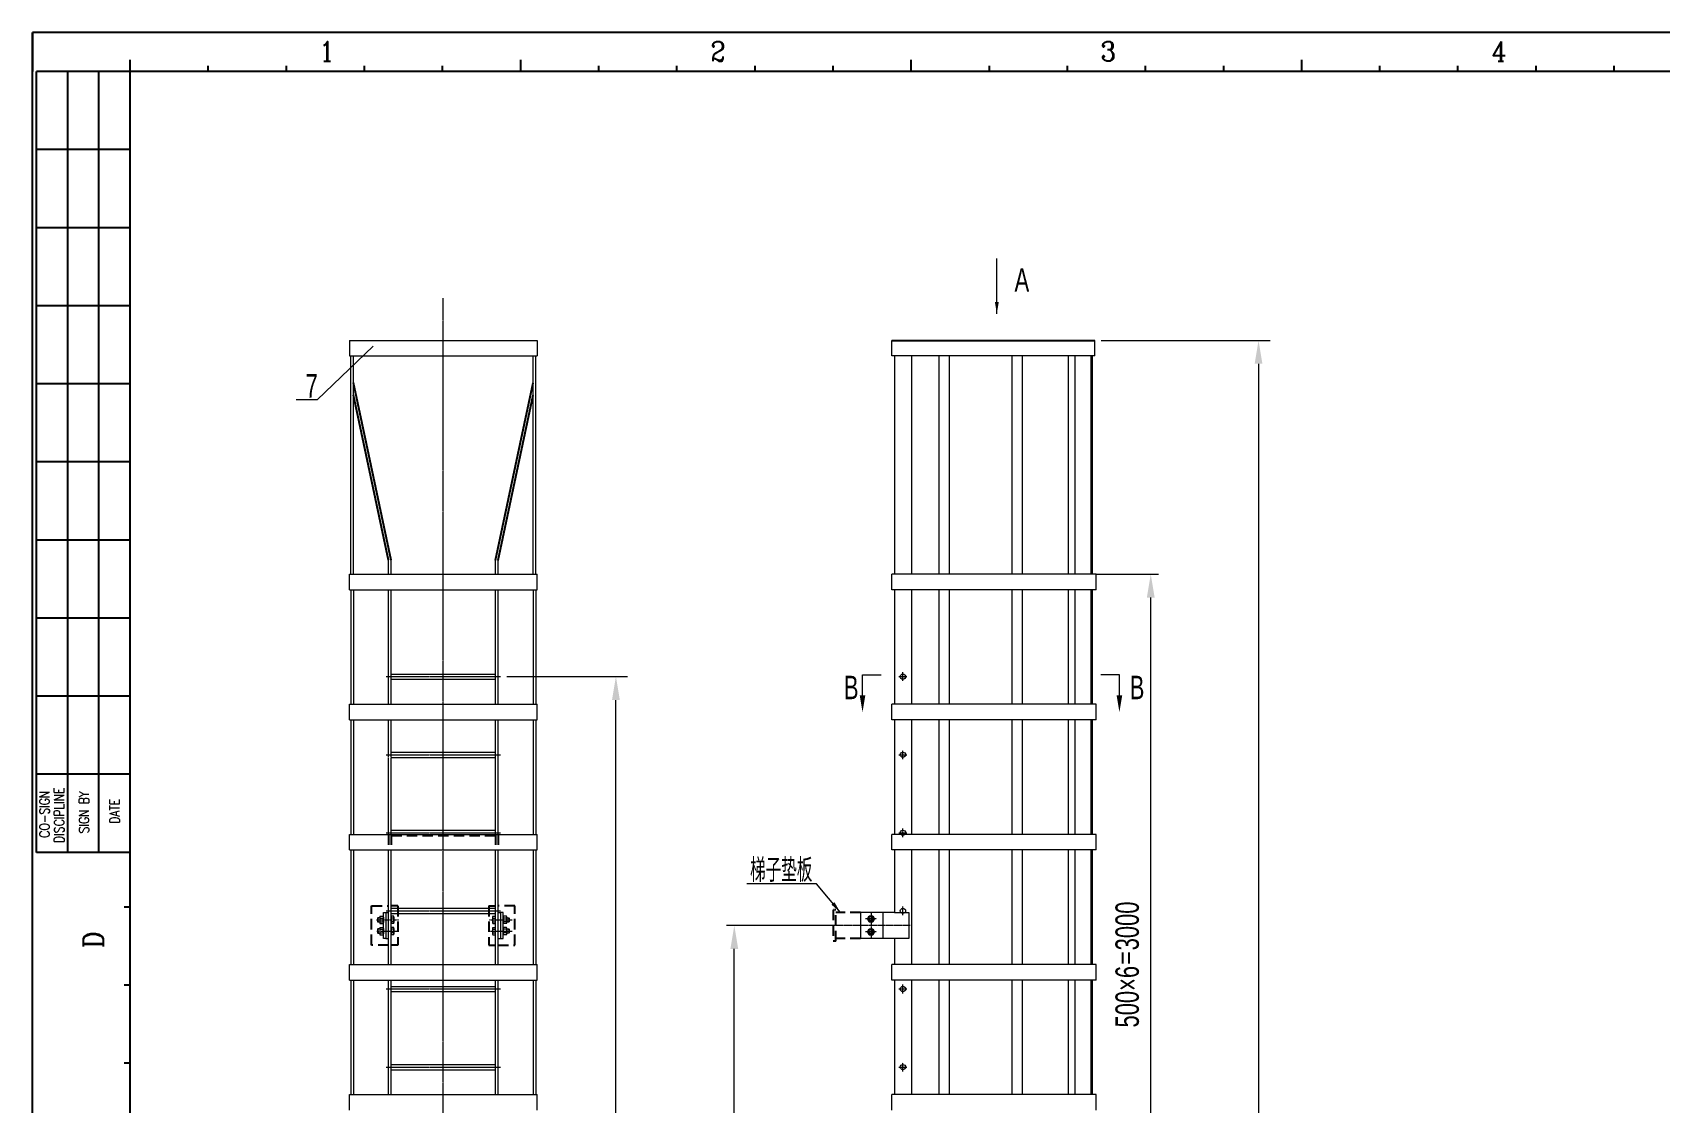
# Model space of a CAD drawing. Header units: millimetres. Extents: x 79309 to 91924, y -21421 to -12511.
# Drawn here: x 79309 to 85558, y -16621 to -12511 of the extents above; entities that cross this region are included whole.
import ezdxf
from ezdxf.enums import TextEntityAlignment as Align

# ---------------------------------------------------------------- set-up
doc = ezdxf.new("R2010")
doc.units = ezdxf.units.MM
for name, pattern in [('CENTER', [2, 1.25, -0.25, 0.25, -0.25]), ('CENTER2', [1.125, 0.75, -0.125, 0.125, -0.125]), ('DASHED', [0.75, 0.5, -0.25]), ('DIVIDE2A', [0.675, 0.25, -0.125, 0.025, -0.125, 0.025, -0.125]), ('HIDDEN', [0.375, 0.25, -0.125])]:
    doc.linetypes.add(name, pattern=pattern)
for name, color, linetype in [('2细线层', 4, 'Continuous'), ('HIDDEN', 6, 'HIDDEN'), ('HIDDEN0', 6, 'DASHED'), ('图框层', 7, 'Continuous')]:
    doc.layers.add(name, color=color, linetype=linetype)
for name, color, linetype, lineweight in [('ST_GL_CENTERLINE', 1, 'CENTER2', 0), ('ST_GL_DIMENSION', 1, 'Continuous', 13), ('ST_GL_TEXT_ENG', 3, 'Continuous', 13), ('ST_MA_EQUI', 7, 'Continuous', 15), ('ST_ST_BRACKET_VISIBLE', 4, 'Continuous', 20)]:
    doc.layers.add(name, color=color, linetype=linetype, lineweight=lineweight)
doc.styles.add('ROMANC', font='romanc.shx', dxfattribs={"width": 0.75})
doc.styles.add('ST-TEXT-EN', font='romans.shx', dxfattribs={"width": 0.8})
doc.styles.add('VCADHZ', font='vcadtxt1.shx', dxfattribs={"width": 0.7, "bigfont": 'vcadhz.shx'})
doc.dimstyles.new('shuang', dxfattribs={"dimscale": 15, "dimtxt": 3, "dimasz": 3, "dimexe": 1, "dimexo": 0, "dimgap": 1, "dimtad": 1, "dimdec": 0, "dimdsep": 46, "dimtxsty": 'VCADHZ', "dimcen": 0, "dimclrd": 256, "dimclre": 256, "dimclrt": 256, "dimadec": 0, "dimazin": 2, "dimtfac": 1, "dimtdec": 0, "dimtofl": 0, "dimtmove": 0, "dimatfit": 3, "dimfxl": 300, "dimtolj": 1, "dimtzin": 0, "dimlwd": -1, "dimlwe": -1, "dimarcsym": 0})
doc.dimstyles.new('ST_DIM_1_25', dxfattribs={"dimscale": 25, "dimtxt": 1.5, "dimasz": 2, "dimexe": 0.8, "dimexo": 0.8, "dimgap": 0.65, "dimtad": 1, "dimdec": 0, "dimdsep": 46, "dimtxsty": 'ST-TEXT-EN', "dimcen": 0, "dimclrd": 1, "dimclre": 1, "dimclrt": 3, "dimadec": 0, "dimazin": 2, "dimtp": 0.1, "dimtm": 0.1, "dimtfac": 0.71, "dimtdec": 0, "dimtmove": 0, "dimatfit": 3, "dimfxl": 1, "dimtfill": 1, "dimtfillclr": 256, "dimlwd": -1, "dimlwe": -1, "dimarcsym": 0})

# ---------------------------------------------------------------- blocks, each defined once
blk = doc.blocks.new('*D51')
at = {"layer": 'Defpoints', "color": 0, "transparency": 16777216}
for p in [(83389.3, -13693.5), (82684.3, -20185.5), (84017.6, -20185.5)]:
    blk.add_point(p, dxfattribs=at)
at = {"layer": 'ST_GL_DIMENSION', "color": 1, "transparency": 16777216}
for p, q in [((83413.3, -13693.5), (84062.6, -13693.5)), ((84017.6, -13783.5), (84017.6, -20095.5)), ((82708.3, -20185.5), (84062.6, -20185.5))]:
    blk.add_line(p, q, dxfattribs=at)
for points in [[(84002.6, -13783.5), (84032.6, -13783.5), (84017.6, -13693.5)], [(84002.6, -20095.5), (84032.6, -20095.5), (84017.6, -20185.5)]]:
    blk.add_solid(points, dxfattribs=at)
at = {"layer": 'ST_GL_DIMENSION', "color": 3, "transparency": 16777216, "insert": (83927.6, -16939.5), "char_height": 90, "attachment_point": 5, "rotation": 90, "style": 'VCADHZ', "bg_fill": 3, "box_fill_scale": 1.1, "bg_fill_color": 256, "bg_fill_true_color": 13158600, "bg_fill_transparency": 0}
blk.add_mtext('6492', dxfattribs=at)
blk = doc.blocks.new('*D54')
at = {"layer": 'Defpoints', "color": 0, "transparency": 16777216}
for p in [(83394.3, -14591.5), (83603.6, -14591.5), (83394.3, -17591.5)]:
    blk.add_point(p, dxfattribs=at)
at = {"layer": 'ST_GL_DIMENSION', "transparency": 16777216}
for p, q in [((83394.3, -14591.5), (83633.6, -14591.5)), ((83603.6, -17501.5), (83603.6, -14681.5)), ((83394.3, -17591.5), (83633.6, -17591.5))]:
    blk.add_line(p, q, dxfattribs=at)
for points in [[(83588.6, -14681.5), (83618.6, -14681.5), (83603.6, -14591.5)], [(83588.6, -17501.5), (83618.6, -17501.5), (83603.6, -17591.5)]]:
    blk.add_solid(points, dxfattribs=at)
at = {"layer": 'ST_GL_DIMENSION', "color": 3, "transparency": 16777216, "insert": (83513.6, -16091.5), "char_height": 90, "attachment_point": 5, "rotation": 90, "style": 'VCADHZ'}
blk.add_mtext('\\A1;500×6＝3000', dxfattribs=at)
blk = doc.blocks.new('*D55')
at = {"layer": 'Defpoints', "color": 0, "transparency": 16777216}
for p in [(82004.2, -15941.5), (82384.3, -15941.5), (82384.3, -19891.5)]:
    blk.add_point(p, dxfattribs=at)
at = {"layer": 'ST_GL_DIMENSION', "transparency": 16777216}
for p, q in [((82384.3, -15941.5), (81974.2, -15941.5)), ((82004.2, -19801.5), (82004.2, -16031.5)), ((82384.3, -19891.5), (81974.2, -19891.5))]:
    blk.add_line(p, q, dxfattribs=at)
for points in [[(81989.2, -16031.5), (82019.2, -16031.5), (82004.2, -15941.5)], [(81989.2, -19801.5), (82019.2, -19801.5), (82004.2, -19891.5)]]:
    blk.add_solid(points, dxfattribs=at)
at = {"layer": 'ST_GL_DIMENSION', "color": 3, "transparency": 16777216, "insert": (81914.2, -17916.5), "char_height": 90, "attachment_point": 5, "rotation": 90, "style": 'VCADHZ'}
blk.add_mtext('\\A1;3950', dxfattribs=at)
blk = doc.blocks.new('*D57')
at = {"layer": 'Defpoints', "color": 0, "transparency": 16777216}
for p in [(81106.5, -14985.5), (81549.4, -14985.5), (81106.5, -20085.5)]:
    blk.add_point(p, dxfattribs=at)
at = {"layer": 'ST_GL_DIMENSION', "color": 1, "transparency": 16777216}
for p, q in [((81130.5, -14985.5), (81594.4, -14985.5)), ((81549.4, -19995.5), (81549.4, -15075.5)), ((81130.5, -20085.5), (81594.4, -20085.5))]:
    blk.add_line(p, q, dxfattribs=at)
for points in [[(81534.4, -15075.5), (81564.4, -15075.5), (81549.4, -14985.5)], [(81534.4, -19995.5), (81564.4, -19995.5), (81549.4, -20085.5)]]:
    blk.add_solid(points, dxfattribs=at)
at = {"layer": 'ST_GL_DIMENSION', "color": 3, "transparency": 16777216, "insert": (81459.4, -17535.5), "char_height": 90, "attachment_point": 5, "rotation": 90, "style": 'VCADHZ', "bg_fill": 3, "box_fill_scale": 1.1, "bg_fill_color": 256, "bg_fill_true_color": 13158600, "bg_fill_transparency": 0}
blk.add_mtext('300×17＝5100', dxfattribs=at)

msp = doc.modelspace()

# ---------------------------------------------------------------- linework, layer by layer
for p, q in [((80591.5, -14091.5), (80541.5, -13856.5)), ((81181.5, -14091.5), (81231.5, -13856.5)), ((80581.3, -14091.5), (80541.5, -13904.5)), ((81191.7, -14091.5), (81231.5, -13904.5)), ((80676.5, -14538.5), (80581.3, -14091.5)), ((80686.5, -14537.5), (80591.5, -14091.5)), ((81086.5, -14537.5), (81181.5, -14091.5)), ((81096.5, -14538.5), (81191.7, -14091.5))]:
    msp.add_line(p, q)
at = {"layer": '2细线层'}
for p, q in [((79308.7, -21420.8), (79308.7, -12510.8)), ((91923.7, -12510.8), (79308.7, -12510.8)), ((79308.7, -12510.8), (79308.7, -12660.8)), ((79683.7, -12660.8), (79683.7, -12615.8)), ((81183.7, -12660.8), (81183.7, -12615.8)), ((82683.7, -12660.8), (82683.7, -12615.8)), ((84183.7, -12660.8), (84183.7, -12615.8)), ((79323.7, -15660.8), (79323.7, -12660.8)), ((79683.7, -12660.8), (79323.7, -12660.8)), ((79443.7, -15660.8), (79443.7, -12660.8)), ((79563.7, -15660.8), (79563.7, -12660.8)), ((79983.7, -12660.8), (79983.7, -12638.3)), ((80283.7, -12660.8), (80283.7, -12638.3)), ((80583.7, -12660.8), (80583.7, -12638.3)), ((80883.7, -12660.8), (80883.7, -12638.3)), ((81483.7, -12660.8), (81483.7, -12638.3)), ((81783.7, -12660.8), (81783.7, -12638.3)), ((82083.7, -12660.8), (82083.7, -12638.3)), ((82383.7, -12660.8), (82383.7, -12638.3)), ((82983.7, -12660.8), (82983.7, -12638.3)), ((83283.7, -12660.8), (83283.7, -12638.3)), ((83583.7, -12660.8), (83583.7, -12638.3)), ((83883.7, -12660.8), (83883.7, -12638.3)), ((84483.7, -12660.8), (84483.7, -12638.3)), ((84783.7, -12660.8), (84783.7, -12638.3)), ((85083.7, -12660.8), (85083.7, -12638.3)), ((85383.7, -12660.8), (85383.7, -12638.3)), ((79683.7, -12960.8), (79323.7, -12960.8)), ((79683.7, -13260.8), (79323.7, -13260.8)), ((79683.7, -13560.8), (79323.7, -13560.8)), ((79683.7, -13860.8), (79323.7, -13860.8)), ((79683.7, -14160.8), (79323.7, -14160.8)), ((79683.7, -14460.8), (79323.7, -14460.8)), ((79683.7, -14760.8), (79323.7, -14760.8)), ((79683.7, -15060.8), (79323.7, -15060.8)), ((79683.7, -15360.8), (79323.7, -15360.8)), ((79683.7, -15660.8), (79323.7, -15660.8)), ((79683.7, -15870.8), (79661.2, -15870.8)), ((79683.7, -16170.8), (79661.2, -16170.8)), ((79683.7, -16470.8), (79661.2, -16470.8))]:
    msp.add_line(p, q, dxfattribs=at)
at = {"layer": 'HIDDEN', "ltscale": 4}
msp.add_line((82394.3, -15881.5), (82384.3, -15881.5), dxfattribs=at)
msp.add_line((82394.3, -15881.5), (82384.3, -15881.5), dxfattribs=at)
at = {"layer": 'HIDDEN0', "color": 6, "ltscale": 80}
for p, q in [((80676.5, -15591.5), (80676.5, -15651.5)), ((80686.5, -15591.5), (80686.5, -15651.5)), ((80611.2, -15866.5), (80676.2, -15866.5)), ((80611.2, -16016.5), (80611.2, -15866.5)), ((80711.2, -15866.5), (80686.2, -15866.5)), ((80711.2, -15866.5), (80711.2, -16016.5)), ((81061.2, -15866.5), (81061.2, -16016.5)), ((82384.3, -15881.5), (82384.3, -16001.5)), ((82394.3, -16001.5), (82394.3, -15881.5)), ((82489.3, -15891.5), (82394.3, -15891.5)), ((82489.3, -15991.5), (82394.3, -15991.5)), ((80676.2, -16016.5), (80611.2, -16016.5)), ((80711.2, -16016.5), (80686.2, -16016.5)), ((82394.3, -16001.5), (82384.3, -16001.5)), ((82394.3, -16001.5), (82384.3, -16001.5))]:
    msp.add_line(p, q, dxfattribs=at)
at = {"layer": 'ST_GL_CENTERLINE', "color": 1, "ltscale": 10}
msp.add_line((80886.5, -20119.1), (80886.5, -13532), dxfattribs=at)
at = {"layer": 'ST_GL_CENTERLINE', "color": 1}
for p, q in [((82651.8, -15002.2), (82651.8, -14968.8)), ((82651.8, -15302.2), (82651.8, -15268.8)), ((82651.8, -15602.2), (82651.8, -15568.8)), ((82651.8, -15902.2), (82651.8, -15868.8)), ((82651.8, -16202.2), (82651.8, -16168.8)), ((82651.8, -16502.2), (82651.8, -16468.8))]:
    msp.add_line(p, q, dxfattribs=at)
at = {"layer": 'ST_GL_CENTERLINE', "ltscale": 0.1}
for p, q in [((80630, -15920), (80715.6, -15920)), ((80631.7, -15963), (80715.6, -15963))]:
    msp.add_line(p, q, dxfattribs=at)
at = {"layer": 'ST_GL_CENTERLINE', "ltscale": 0.25}
for p, q in [((80642.1, -15913), (80633.3, -15913)), ((80642.1, -15927), (80633.3, -15927)), ((80642.1, -15956), (80633.3, -15956)), ((80642.1, -15970), (80633.3, -15970))]:
    msp.add_line(p, q, dxfattribs=at)
at = {"layer": 'ST_GL_CENTERLINE', "color": 1, "linetype": 'CENTER'}
for p, q in [((82550.9, -15916.5), (82507.7, -15916.5)), ((82529.3, -15891.5), (82529.3, -15991.5)), ((82550.9, -15966.5), (82507.7, -15966.5))]:
    msp.add_line(p, q, dxfattribs=at)
at = {"layer": 'ST_GL_TEXT_ENG'}
for p, q in [((80616.7, -13715.2), (80401.8, -13922)), ((80401.8, -13922), (80321.8, -13922)), ((82496.6, -14978.6), (82568.2, -14978.6)), ((82496.6, -15056.9), (82496.6, -14978.6)), ((80634.3, -15912), (80633.3, -15913)), ((80633.3, -15913), (80633.3, -15927)), ((80633.3, -15927), (80634.3, -15928)), ((80642.1, -15912), (80634.3, -15912)), ((80634.3, -15912), (80634.3, -15928)), ((80634.3, -15928), (80642.1, -15928)), ((80642.1, -15909.6), (80642.1, -15930.3)), ((80643.2, -15906.1), (80655.1, -15906.1)), ((80643.2, -15913), (80655.1, -15913)), ((80643.2, -15926.9), (80655.1, -15926.9)), ((80643.2, -15933.8), (80655.1, -15933.8)), ((80656.2, -15909.6), (80656.2, -15930.3)), ((80686.2, -15906.1), (80686.2, -15933.8)), ((80634.3, -15955), (80633.3, -15956)), ((80633.3, -15956), (80633.3, -15970)), ((80633.3, -15970), (80634.3, -15971)), ((80642.1, -15955), (80634.3, -15955)), ((80634.3, -15955), (80634.3, -15971)), ((80634.3, -15971), (80642.1, -15971)), ((80642.1, -15952.6), (80642.1, -15973.4)), ((80643.2, -15949.2), (80655.1, -15949.2)), ((80643.2, -15956.1), (80655.1, -15956.1)), ((80643.2, -15969.9), (80655.1, -15969.9)), ((80643.2, -15976.9), (80655.1, -15976.9)), ((80656.2, -15952.6), (80656.2, -15973.4)), ((80686.2, -15949.2), (80686.2, -15976.9))]:
    msp.add_line(p, q, dxfattribs=at)
for centre, radius, start, end in [((80648.2, -15909.6), 6.13, 145.61575, 214.38425), ((80665, -15920), 22.9, 162.41205, 197.58795), ((80648.2, -15930.3), 6.13, 145.61575, 214.38425), ((80650.1, -15909.6), 6.13, 325.61575, 34.38425), ((80633.3, -15920), 22.9, 342.41205, 17.58795), ((80650.1, -15930.3), 6.13, 325.61575, 34.38425), ((80648.2, -15952.6), 6.13, 145.61575, 214.38425), ((80665, -15963), 22.9, 162.41205, 197.58795), ((80648.2, -15973.4), 6.13, 145.61575, 214.38425), ((80650.1, -15952.6), 6.13, 325.61575, 34.38425), ((80633.3, -15963), 22.9, 342.41205, 17.58795), ((80650.1, -15973.4), 6.13, 325.61575, 34.38425)]:
    msp.add_arc(centre, radius, start, end, dxfattribs=at)
msp.add_solid([(82507.4, -15056.9), (82485.7, -15056.9), (82496.6, -15122.3)], dxfattribs=at)
at = {"layer": 'ST_MA_EQUI', "color": 7}
for p, q in [((80526.5, -13693.5), (81246.5, -13693.5)), ((80526.5, -13753.5), (81246.5, -13753.5)), ((80531.5, -14091.5), (80531.5, -13753.5)), ((80541.5, -13806.5), (80541.5, -13753.5)), ((80541.5, -14091.5), (80541.5, -13803.5)), ((81231.5, -13806.5), (81231.5, -13753.5)), ((81231.5, -14091.5), (81231.5, -13803.5)), ((81241.5, -14091.5), (81241.5, -13753.5)), ((80531.5, -14591.5), (80531.5, -14091.5)), ((80541.5, -14591.5), (80541.5, -14091.5)), ((81231.5, -14591.5), (81231.5, -14091.5)), ((81241.5, -14591.5), (81241.5, -14091.5)), ((80676.5, -14591.5), (80676.5, -14538.5)), ((80686.5, -14591.5), (80686.5, -14537.5)), ((81086.5, -14591.5), (81086.5, -14537.5)), ((81096.5, -14591.5), (81096.5, -14538.5)), ((80526.5, -14651.5), (80526.5, -14591.5)), ((80526.5, -14591.5), (81246.5, -14591.5)), ((80686.5, -14591.5), (81086.5, -14591.5)), ((80686.5, -14591.5), (81086.5, -14591.5)), ((81246.5, -14651.5), (81246.5, -14591.5)), ((80526.5, -14651.5), (81246.5, -14651.5)), ((80676.5, -15091.5), (80676.5, -14651.5)), ((80686.5, -15091.5), (80686.5, -14651.5)), ((80526.5, -15151.5), (80526.5, -15091.5)), ((80676.5, -15238.5), (80676.5, -15151.5)), ((80686.5, -15238.5), (80686.5, -15151.5)), ((80676.5, -15295.5), (80676.5, -15235.5)), ((80686.5, -15295.5), (80686.5, -15235.5)), ((80676.5, -15591.5), (80676.5, -15298.5)), ((80686.5, -15591.5), (80686.5, -15298.5)), ((80526.5, -15651.5), (80526.5, -15591.5)), ((80676.5, -15798.5), (80676.5, -15651.5)), ((80686.5, -15798.5), (80686.5, -15651.5)), ((80676.5, -16091.5), (80676.5, -15798.5)), ((80686.5, -16091.5), (80686.5, -15798.5)), ((80656.2, -15991.5), (80656.2, -15891.5)), ((80656.2, -15891.5), (80666.2, -15891.5)), ((80666.2, -15891.5), (80676.2, -15891.5)), ((80666.2, -15891.5), (80666.2, -15991.5)), ((80695.9, -15906.1), (80686.2, -15906.1)), ((80695.9, -15913), (80686.2, -15913)), ((80695.9, -15926.9), (80686.2, -15926.9)), ((80695.9, -15933.8), (80686.2, -15933.8)), ((80697, -15909.6), (80697, -15930.3)), ((80666.2, -15991.5), (80656.2, -15991.5)), ((80666.2, -15991.5), (80676.2, -15991.5)), ((80695.9, -15949.2), (80686.2, -15949.2)), ((80695.9, -15956.1), (80686.2, -15956.1)), ((80695.9, -15969.9), (80686.2, -15969.9)), ((80695.9, -15976.9), (80686.2, -15976.9)), ((80697, -15952.6), (80697, -15973.4)), ((80526.5, -16151.5), (80526.5, -16091.5)), ((80676.5, -16298.5), (80676.5, -16151.5)), ((80686.5, -16298.5), (80686.5, -16151.5)), ((80676.5, -16591.5), (80676.5, -16298.5)), ((80686.5, -16591.5), (80686.5, -16298.5)), ((80526.5, -16651.5), (80526.5, -16591.5))]:
    msp.add_line(p, q, dxfattribs=at)
at = {"layer": 'ST_MA_EQUI'}
for p, q in [((80526.5, -13693.5), (80526.5, -13753.5)), ((81246.5, -13693.5), (81246.5, -13753.5)), ((82609.3, -13753.5), (82609.3, -13693.5)), ((82619.3, -13753.5), (82619.3, -14591.5)), ((82619.3, -14151.5), (82619.3, -14591.5)), ((82609.3, -14651.5), (82609.3, -14591.5)), ((80531.5, -14651.5), (80531.5, -14948.5)), ((80541.5, -14651.5), (80541.5, -14948.5)), ((81231.5, -14651.5), (81231.5, -14948.5)), ((81241.5, -14651.5), (81241.5, -14948.5)), ((82619.3, -14651.5), (82619.3, -15091.5)), ((80531.5, -14948.5), (80531.5, -15091.5)), ((80541.5, -14948.5), (80541.5, -15091.5)), ((82609.3, -15151.5), (82609.3, -15091.5)), ((82609.3, -15151.5), (82609.3, -15091.5)), ((82609.3, -15151.5), (82609.3, -15091.5)), ((80531.5, -15151.5), (80531.5, -15591.5)), ((80541.5, -15151.5), (80541.5, -15591.5)), ((82619.3, -15151.5), (82619.3, -15591.5)), ((82609.3, -15651.5), (82609.3, -15591.5)), ((80531.5, -15651.5), (80531.5, -16091.5)), ((80541.5, -15651.5), (80541.5, -16091.5)), ((82619.3, -15651.5), (82619.3, -15891.5)), ((82489.3, -15891.5), (82489.3, -15991.5)), ((82619.3, -15891.5), (82489.3, -15891.5)), ((82619.3, -15991.5), (82619.3, -16091.5)), ((82609.3, -16151.5), (82609.3, -16091.5)), ((80531.5, -16151.5), (80531.5, -16591.5)), ((80541.5, -16151.5), (80541.5, -16591.5)), ((82619.3, -16151.5), (82619.3, -16591.5)), ((82609.3, -16651.5), (82609.3, -16591.5))]:
    msp.add_line(p, q, dxfattribs=at)
for points in [[(82536.2, -15904.5), (82543.1, -15916.5), (82536.2, -15928.5), (82522.4, -15928.5), (82515.4, -15916.5), (82522.4, -15904.5)], [(82536.2, -15954.5), (82543.1, -15966.5), (82536.2, -15978.5), (82522.4, -15978.5), (82515.4, -15966.5), (82522.4, -15954.5)]]:
    msp.add_lwpolyline(points, close=True, dxfattribs=at)
for centre in [(82529.3, -15916.5), (82529.3, -15966.5)]:
    msp.add_circle(centre, 9, dxfattribs=at)
at = {"layer": 'ST_MA_EQUI', "color": 7}
for centre, radius, start, end in [((80690.8, -15909.6), 6.13, 325.61575, 34.38425), ((80674, -15920), 22.9, 342.41205, 17.58795), ((80690.8, -15930.3), 6.13, 325.61575, 34.38425), ((80690.8, -15952.6), 6.13, 325.61575, 34.38425), ((80674, -15963), 22.9, 342.41205, 17.58795), ((80690.8, -15973.4), 6.13, 325.61575, 34.38425)]:
    msp.add_arc(centre, radius, start, end, dxfattribs=at)
at = {"layer": 'ST_MA_EQUI'}
for centre in [(82529.3, -15916.5), (82529.3, -15966.5)]:
    msp.add_arc(centre, 6.86, 180, 90, dxfattribs=at)
at = {"layer": 'ST_ST_BRACKET_VISIBLE', "linetype": 'DASHED', "ltscale": 3}
msp.add_line((82574.3, -15891.5), (82574.3, -15991.5), dxfattribs=at)
at = {"layer": '图框层'}
for p in [(79683.7, -21270.8), (91773.7, -12660.8)]:
    msp.add_line(p, (79683.7, -12660.8), dxfattribs=at)

# ---------------------------------------------------------------- texts
at = {"layer": '2细线层', "style": 'ROMANC', "width": 0.9}
for s, p in [('1', (80410.2, -12620.8)), ('2', (81912.5, -12620.8)), ('3', (83411.2, -12620.8)), ('4', (84912.4, -12620.8))]:
    msp.add_text(s, height=75, dxfattribs=at).set_placement(p)
at = {"layer": '2细线层', "style": 'ROMANC', "width": 0.8}
for s, p in [('CO-SIGN', (79373.4, -15514.2)), ('DISCIPLINE', (79429.6, -15517.5)), ('SIGN BY', (79525, -15506.5)), ('DATE', (79643.1, -15502.2))]:
    msp.add_text(s, height=37.5, rotation=90, dxfattribs=at).set_placement(p, align=Align.CENTER)
at = {"layer": '2细线层', "style": 'ROMANC', "width": 0.9}
msp.add_text('D', height=75, rotation=90, dxfattribs=at).set_placement((79579.6, -16027.5))
at = {"layer": 'ST_GL_TEXT_ENG', "style": 'VCADHZ', "width": 0.7}
msp.add_text('B', height=90, dxfattribs=at).set_placement((82425.1, -15072.1))
at = {"layer": 'ST_GL_TEXT_ENG', "insert": (83080.5, -13416.2), "char_height": 90, "width": 6924.911, "attachment_point": 1, "style": 'VCADHZ'}
msp.add_mtext('A', dxfattribs=at)
at = {"layer": 'ST_GL_TEXT_ENG', "linetype": 'DIVIDE2A', "ltscale": 5, "char_height": 90, "width": 4616.608, "attachment_point": 1, "style": 'VCADHZ'}
for s, insert in [('7', (80357.4, -13823.1)), ('梯子垫板', (82064.7, -15684.1))]:
    msp.add_mtext(s, dxfattribs=dict(at, insert=insert))

# ---------------------------------------------------------------- dimensions: what is measured, and where the dimension line sits
at = {"layer": 'ST_GL_DIMENSION'}
for base, p1, p2, dimstyle, override, picture, middle in [((84017.6, -20185.5), (83389.3, -13693.5), (82684.3, -20185.5), 'ST_DIM_1_25', {"dimscale": 30, "dimtxt": 3, "dimasz": 3, "dimexe": 1.5, "dimgap": 1.5, "dimtxsty": 'VCADHZ'}, '*D51', (83927.6, -16939.5)), ((82004.2, -15941.5), (82384.3, -19891.5), (82384.3, -15941.5), 'shuang', {"dimscale": 30, "dimgap": 1.5, "dimclrt": 3, "dimtmove": 1}, '*D55', (81914.2, -17916.5))]:
    dim = msp.add_linear_dim(base=base, p1=p1, p2=p2, angle=90, dimstyle=dimstyle, override=override, dxfattribs=at)
    dim.commit()
    dim.dimension.update_dxf_attribs({"geometry": picture, "text_midpoint": middle})
dim = msp.add_linear_dim(base=(81549.4, -14985.5), p1=(81106.5, -20085.5), p2=(81106.5, -14985.5), angle=90, text='300×17＝5100', dimstyle='ST_DIM_1_25', override={"dimscale": 30, "dimtxt": 3, "dimasz": 3, "dimexe": 1.5, "dimgap": 1.5, "dimtxsty": 'VCADHZ'}, dxfattribs=at)
dim.commit()
dim.dimension.update_dxf_attribs({"geometry": '*D57', "text_midpoint": (81459.4, -17535.5)})

# ---------------------------------------------------------------- leaders
at = {"layer": 'ST_GL_TEXT_ENG'}
for points in [[(83012.4, -13591.5), (83012.4, -13378.4)], [(82411.9, -15891.5), (82319.7, -15781.1), (82052.7, -15781.1)]]:
    msp.add_leader(points, dimstyle='shuang', override={"dimgap": 1, "dimtad": 0}, dxfattribs=at)

# ---------------------------------------------------------------- next in the draw order: linework, layer by layer
msp.add_line((82609.3, -13693.5), (83389.3, -13693.5))
at = {"layer": 'HIDDEN0', "color": 6, "ltscale": 80}
for p, q in [((80686.5, -15595.5), (81086.5, -15595.5)), ((81086.5, -15591.5), (81086.5, -15651.5)), ((81096.5, -15591.5), (81096.5, -15651.5)), ((81061.2, -15866.5), (81086.2, -15866.5)), ((81161.2, -15866.5), (81096.2, -15866.5)), ((81161.2, -16016.5), (81161.2, -15866.5)), ((81061.2, -16016.5), (81086.2, -16016.5)), ((81096.2, -16016.5), (81161.2, -16016.5))]:
    msp.add_line(p, q, dxfattribs=at)
at = {"layer": 'ST_GL_CENTERLINE', "color": 1, "ltscale": 10}
for p, q in [((80666.5, -14985.5), (81106.5, -14985.5)), ((80666.5, -15285.5), (81106.5, -15285.5)), ((80666.5, -15585.5), (81106.5, -15585.5)), ((80666.5, -15885.5), (81106.5, -15885.5)), ((80666.5, -16185.5), (81106.5, -16185.5)), ((80666.5, -16485.5), (81106.5, -16485.5))]:
    msp.add_line(p, q, dxfattribs=at)
at = {"layer": 'ST_GL_CENTERLINE', "color": 1}
for p, q in [((82636.3, -14985.5), (82667.2, -14985.5)), ((82636.3, -15285.5), (82667.2, -15285.5)), ((82636.3, -15585.5), (82667.2, -15585.5)), ((82636.3, -16185.5), (82667.2, -16185.5)), ((82636.3, -16485.5), (82667.2, -16485.5))]:
    msp.add_line(p, q, dxfattribs=at)
at = {"layer": 'ST_GL_CENTERLINE', "ltscale": 0.1}
for p, q in [((81062.8, -15920), (81150.5, -15920)), ((81062.8, -15963), (81150.5, -15963))]:
    msp.add_line(p, q, dxfattribs=at)
at = {"layer": 'ST_GL_CENTERLINE', "ltscale": 0.25}
for p, q in [((81130.3, -15913), (81139.1, -15913)), ((81130.3, -15956), (81139.1, -15956)), ((81130.3, -15970), (81139.1, -15970))]:
    msp.add_line(p, q, dxfattribs=at)
at = {"layer": 'ST_GL_CENTERLINE', "color": 1, "linetype": 'CENTER', "ltscale": 4}
msp.add_line((82679.3, -15941.5), (82384.3, -15941.5), dxfattribs=at)
at = {"layer": 'ST_GL_TEXT_ENG'}
for p, q in [((83483.3, -14978.6), (83411.7, -14978.6)), ((83483.3, -15056.9), (83483.3, -14978.6)), ((81086.2, -15906.1), (81086.2, -15933.8)), ((81116.2, -15909.6), (81116.2, -15930.3)), ((81129.2, -15906.1), (81117.3, -15906.1)), ((81129.2, -15913), (81117.3, -15913)), ((81129.2, -15926.9), (81117.3, -15926.9)), ((81129.2, -15933.8), (81117.3, -15933.8)), ((81130.3, -15909.6), (81130.3, -15930.3)), ((81130.3, -15912), (81138.1, -15912)), ((81138.1, -15912), (81138.1, -15928)), ((81138.1, -15912), (81139.1, -15913)), ((81139.1, -15927), (81138.1, -15928)), ((81139.1, -15913), (81139.1, -15927)), ((81076.5, -15949.2), (81086.2, -15949.2)), ((81076.5, -15956.1), (81086.2, -15956.1)), ((81086.2, -15949.2), (81086.2, -15976.9)), ((81116.2, -15952.6), (81116.2, -15973.4)), ((81129.2, -15949.2), (81117.3, -15949.2)), ((81129.2, -15956.1), (81117.3, -15956.1)), ((81129.2, -15969.9), (81117.3, -15969.9)), ((81129.2, -15976.9), (81117.3, -15976.9)), ((81130.3, -15952.6), (81130.3, -15973.4)), ((81130.3, -15955), (81138.1, -15955)), ((81138.1, -15955), (81138.1, -15971)), ((81138.1, -15955), (81139.1, -15956)), ((81139.1, -15970), (81138.1, -15971)), ((81139.1, -15956), (81139.1, -15970))]:
    msp.add_line(p, q, dxfattribs=at)
for centre, radius, start, end in [((81122.3, -15909.6), 6.13, 145.61575, 214.38425), ((81139.1, -15920), 22.9, 162.41205, 197.58795), ((81122.3, -15930.3), 6.13, 145.61575, 214.38425), ((81124.2, -15909.6), 6.13, 325.61575, 34.38425), ((81107.4, -15920), 22.9, 342.41205, 17.58795), ((81124.2, -15930.3), 6.13, 325.61575, 34.38425), ((81081.6, -15952.6), 6.13, 145.61575, 214.38425), ((81122.3, -15952.6), 6.13, 145.61575, 214.38425), ((81139.1, -15963), 22.9, 162.41205, 197.58795), ((81122.3, -15973.4), 6.13, 145.61575, 214.38425), ((81124.2, -15952.6), 6.13, 325.61575, 34.38425), ((81107.4, -15963), 22.9, 342.41205, 17.58795), ((81124.2, -15973.4), 6.13, 325.61575, 34.38425)]:
    msp.add_arc(centre, radius, start, end, dxfattribs=at)
msp.add_solid([(83472.4, -15056.9), (83494.2, -15056.9), (83483.3, -15122.3)], dxfattribs=at)
at = {"layer": 'ST_MA_EQUI'}
for p, q in [((83389.3, -13753.5), (83389.3, -13693.5)), ((83389.3, -13753.5), (82609.3, -13753.5)), ((82684.3, -13753.5), (82684.3, -14591.5)), ((82789.3, -13753.5), (82789.3, -14591.5)), ((82829.3, -13753.5), (82829.3, -14591.5)), ((83071.1, -14591.5), (83071.1, -13753.5)), ((83110.5, -14591.5), (83110.5, -13753.5)), ((83287.9, -14591.5), (83287.9, -13753.5)), ((83313.6, -14591.5), (83313.6, -13753.5)), ((83374.3, -14591.5), (83374.3, -13753.5)), ((83379.3, -14591.5), (83379.3, -13753.5)), ((82684.3, -14151.5), (82684.3, -14591.5)), ((82789.3, -14151.5), (82789.3, -14591.5)), ((82829.3, -14151.5), (82829.3, -14591.5)), ((83071.1, -14591.5), (83071.1, -14151.5)), ((83110.5, -14591.5), (83110.5, -14151.5)), ((83287.9, -14591.5), (83287.9, -14151.5)), ((83313.6, -14591.5), (83313.6, -14151.5)), ((83374.3, -14591.5), (83374.3, -14151.5)), ((83379.3, -14591.5), (83379.3, -14151.5)), ((83394.3, -14591.5), (82609.3, -14591.5)), ((83394.3, -14651.5), (83394.3, -14591.5)), ((83394.3, -14651.5), (82609.3, -14651.5)), ((82684.3, -14651.5), (82684.3, -15091.5)), ((82789.3, -14651.5), (82789.3, -15091.5)), ((82829.3, -14651.5), (82829.3, -15091.5)), ((83071.1, -15091.5), (83071.1, -14651.5)), ((83110.5, -15091.5), (83110.5, -14651.5)), ((83287.9, -15091.5), (83287.9, -14651.5)), ((83313.6, -15091.5), (83313.6, -14651.5)), ((83374.3, -15091.5), (83374.3, -14651.5)), ((83379.3, -15091.5), (83379.3, -14651.5)), ((81231.5, -14948.5), (81231.5, -15091.5)), ((81241.5, -14948.5), (81241.5, -15091.5)), ((83394.3, -15091.5), (82609.3, -15091.5)), ((83394.3, -15151.5), (83394.3, -15091.5)), ((81231.5, -15151.5), (81231.5, -15591.5)), ((81241.5, -15151.5), (81241.5, -15591.5)), ((83394.3, -15151.5), (82609.3, -15151.5)), ((82684.3, -15151.5), (82684.3, -15591.5)), ((82789.3, -15151.5), (82789.3, -15591.5)), ((82829.3, -15151.5), (82829.3, -15591.5)), ((83071.1, -15591.5), (83071.1, -15151.5)), ((83110.5, -15591.5), (83110.5, -15151.5)), ((83287.9, -15591.5), (83287.9, -15151.5)), ((83313.6, -15591.5), (83313.6, -15151.5)), ((83374.3, -15591.5), (83374.3, -15151.5)), ((83379.3, -15591.5), (83379.3, -15151.5)), ((83394.3, -15591.5), (82609.3, -15591.5)), ((83394.3, -15651.5), (83394.3, -15591.5)), ((81231.5, -15651.5), (81231.5, -16091.5)), ((81241.5, -15651.5), (81241.5, -16091.5)), ((83394.3, -15651.5), (82609.3, -15651.5)), ((82684.3, -15651.5), (82684.3, -16091.5)), ((82789.3, -15651.5), (82789.3, -16091.5)), ((82829.3, -15651.5), (82829.3, -16091.5)), ((83071.1, -16091.5), (83071.1, -15651.5)), ((83110.5, -16091.5), (83110.5, -15651.5)), ((83287.9, -16091.5), (83287.9, -15651.5)), ((83313.6, -16091.5), (83313.6, -15651.5)), ((83374.3, -16091.5), (83374.3, -15651.5)), ((83379.3, -16091.5), (83379.3, -15651.5)), ((82619.3, -15891.5), (82674.3, -15891.5)), ((82674.3, -15891.5), (82674.3, -15991.5)), ((82674.3, -15991.5), (82489.3, -15991.5)), ((83394.3, -16091.5), (82609.3, -16091.5)), ((83394.3, -16151.5), (83394.3, -16091.5)), ((81231.5, -16151.5), (81231.5, -16591.5)), ((81241.5, -16151.5), (81241.5, -16591.5)), ((83394.3, -16151.5), (82609.3, -16151.5)), ((82684.3, -16151.5), (82684.3, -16591.5)), ((82789.3, -16151.5), (82789.3, -16591.5)), ((82829.3, -16151.5), (82829.3, -16591.5)), ((83071.1, -16591.5), (83071.1, -16151.5)), ((83110.5, -16591.5), (83110.5, -16151.5)), ((83287.9, -16591.5), (83287.9, -16151.5)), ((83313.6, -16591.5), (83313.6, -16151.5)), ((83374.3, -16591.5), (83374.3, -16151.5)), ((83379.3, -16591.5), (83379.3, -16151.5)), ((83394.3, -16591.5), (82609.3, -16591.5)), ((83394.3, -16651.5), (83394.3, -16591.5))]:
    msp.add_line(p, q, dxfattribs=at)
at = {"layer": 'ST_MA_EQUI', "color": 7}
for p, q in [((81086.5, -15091.5), (81086.5, -14651.5)), ((81096.5, -15091.5), (81096.5, -14651.5)), ((80686.5, -14975.5), (81086.5, -14975.5)), ((80686.5, -14995.5), (81086.5, -14995.5)), ((80526.5, -15091.5), (81246.5, -15091.5)), ((81246.5, -15151.5), (81246.5, -15091.5)), ((80526.5, -15151.5), (81246.5, -15151.5)), ((81086.5, -15238.5), (81086.5, -15151.5)), ((81096.5, -15238.5), (81096.5, -15151.5)), ((81086.5, -15298.5), (81086.5, -15235.5)), ((81096.5, -15298.5), (81096.5, -15235.5)), ((80686.5, -15275.5), (81086.5, -15275.5)), ((80686.5, -15295.5), (81086.5, -15295.5)), ((81086.5, -15591.5), (81086.5, -15298.5)), ((81096.5, -15591.5), (81096.5, -15298.5)), ((80526.5, -15591.5), (81246.5, -15591.5)), ((80686.5, -15575.5), (81086.5, -15575.5)), ((81246.5, -15651.5), (81246.5, -15591.5)), ((80526.5, -15651.5), (81246.5, -15651.5)), ((81086.5, -15798.5), (81086.5, -15651.5)), ((81096.5, -15798.5), (81096.5, -15651.5)), ((81086.5, -16091.5), (81086.5, -15798.5)), ((81096.5, -16091.5), (81096.5, -15798.5)), ((80686.5, -15875.5), (81086.5, -15875.5)), ((80686.5, -15895.5), (81086.5, -15895.5)), ((81075.5, -15909.6), (81075.5, -15930.3)), ((81076.5, -15906.1), (81086.2, -15906.1)), ((81076.5, -15913), (81086.2, -15913)), ((81076.5, -15926.9), (81086.2, -15926.9)), ((81076.5, -15933.8), (81086.2, -15933.8)), ((81096.2, -15891.5), (81106.2, -15891.5)), ((81116.2, -15891.5), (81106.2, -15891.5)), ((81106.2, -15891.5), (81106.2, -15991.5)), ((81116.2, -15991.5), (81116.2, -15891.5)), ((81130.3, -15927), (81139.1, -15927)), ((81138.1, -15928), (81130.3, -15928)), ((81075.5, -15952.6), (81075.5, -15973.4)), ((81076.5, -15969.9), (81086.2, -15969.9)), ((81076.5, -15976.9), (81086.2, -15976.9)), ((81096.2, -15991.5), (81106.2, -15991.5)), ((81106.2, -15991.5), (81116.2, -15991.5)), ((81138.1, -15971), (81130.3, -15971)), ((80526.5, -16091.5), (81246.5, -16091.5)), ((81246.5, -16151.5), (81246.5, -16091.5)), ((80526.5, -16151.5), (81246.5, -16151.5)), ((80686.5, -16175.5), (81086.5, -16175.5)), ((81086.5, -16298.5), (81086.5, -16151.5)), ((81096.5, -16298.5), (81096.5, -16151.5)), ((80686.5, -16195.5), (81086.5, -16195.5)), ((81086.5, -16591.5), (81086.5, -16298.5)), ((81096.5, -16591.5), (81096.5, -16298.5)), ((80686.5, -16475.5), (81086.5, -16475.5)), ((80686.5, -16495.5), (81086.5, -16495.5)), ((80526.5, -16591.5), (81246.5, -16591.5)), ((81246.5, -16651.5), (81246.5, -16591.5))]:
    msp.add_line(p, q, dxfattribs=at)
at = {"layer": 'ST_MA_EQUI'}
for centre in [(82651.8, -14985.5), (82651.8, -15285.5), (82651.8, -15585.5), (82651.8, -15885.5), (82651.8, -16185.5), (82651.8, -16485.5)]:
    msp.add_circle(centre, 10, dxfattribs=at)
at = {"layer": 'ST_MA_EQUI', "color": 7}
for centre, radius, start, end in [((81081.6, -15909.6), 6.13, 145.61575, 214.38425), ((81098.4, -15920), 22.9, 162.41205, 197.58795), ((81081.6, -15930.3), 6.13, 145.61575, 214.38425), ((81098.4, -15963), 22.9, 162.41205, 197.58795), ((81081.6, -15973.4), 6.13, 145.61575, 214.38425)]:
    msp.add_arc(centre, radius, start, end, dxfattribs=at)

# ---------------------------------------------------------------- next in the draw order: texts
at = {"layer": 'ST_GL_TEXT_ENG', "style": 'VCADHZ', "width": 0.7}
msp.add_text('B', height=90, dxfattribs=at).set_placement((83523, -15072.1))

# ---------------------------------------------------------------- next in the draw order: dimensions: what is measured, and where the dimension line sits
at = {"layer": 'ST_GL_DIMENSION'}
dim = msp.add_linear_dim(base=(83603.6, -14591.5), p1=(83394.3, -17591.5), p2=(83394.3, -14591.5), angle=90, text='500×6＝3000', dimstyle='shuang', override={"dimscale": 30, "dimgap": 1.5, "dimclrt": 3, "dimtmove": 1}, dxfattribs=at)
dim.commit()
dim.dimension.update_dxf_attribs({"geometry": '*D54', "text_midpoint": (83513.6, -16091.5)})

doc.saveas('drawing.dxf')
